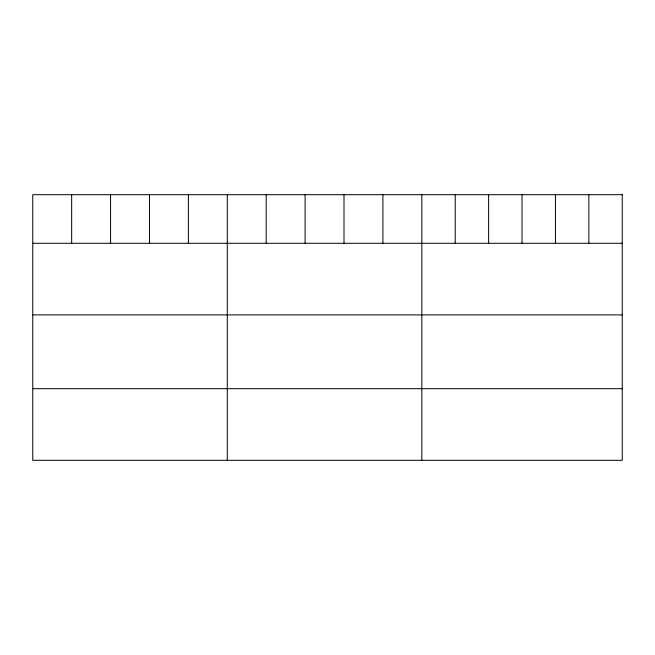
<?xml version="1.0" encoding="UTF-8"?>
<svg xmlns="http://www.w3.org/2000/svg" width="655" height="655" viewBox="0 0 655 655"><rect width="100%" height="100%" fill="white"/><g stroke="black" fill="none" stroke-linecap="round" stroke-linejoin="round"><path stroke-width="0.98" d="M32.75 243.275L622.25 243.275M32.75 314.899L622.25 314.899M32.75 388.693L622.25 388.693M588.845 194.691L588.845 243.275M555.44 194.691L555.44 243.275M522.035 194.691L522.035 243.275M488.63 194.691L488.63 243.275M455.225 194.691L455.225 243.275M421.82 194.691L421.82 460.309M382.913 194.691L382.913 243.275M344.006 194.691L344.006 243.275M305.099 194.691L305.099 243.275M266.192 194.691L266.192 243.275M227.285 194.691L227.285 460.309M188.378 194.691L188.378 243.275M149.471 194.691L149.471 243.275M110.564 194.691L110.564 243.275M71.657 194.691L71.657 243.275M622.25 194.691L32.75 194.691L32.75 460.309L622.25 460.309L622.25 194.691"/></g></svg>
